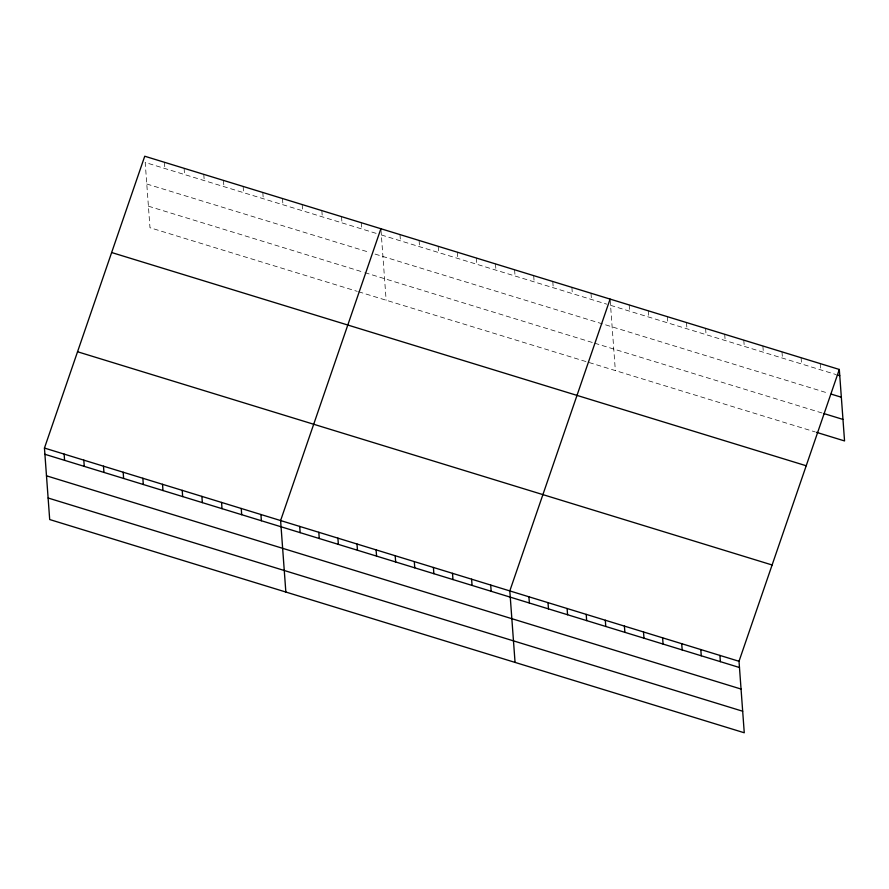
<?xml version="1.0" encoding="UTF-8"?>
<svg xmlns="http://www.w3.org/2000/svg" width="889" height="889" viewBox="0 0 889 889"><rect width="100%" height="100%" fill="white"/><g stroke="black" fill="none" stroke-linecap="round" stroke-linejoin="round"><path stroke-width="0.67" stroke-dasharray="4.45 3.33" d="M376.103 233.351L145.196 162.465L149.985 227.717L357.278 291.359M381.348 234.963L606.731 304.16M610.554 305.327L835.938 374.525M146.774 184.001L369.813 252.465M375.058 254.076L828.604 393.316M148.407 206.181L363.568 272.245M364.879 272.645L593.385 342.798M594.663 343.187L822.592 413.163M358.589 291.759L815.257 431.954M820.203 363.601L820.658 369.835M801.1 357.734L801.556 363.968M781.998 351.866L782.453 358.1M762.895 346.01L763.351 352.244M743.793 340.143L744.26 346.377M724.702 334.275L725.157 340.509M705.599 328.419L706.055 334.653M686.497 322.551L686.953 328.786M667.395 316.684L667.85 322.918M648.292 310.828L648.759 317.062M629.19 304.96L629.656 311.194M610.187 300.338L615.344 370.58M590.996 293.237L591.452 299.471M571.894 287.369L572.349 293.603M552.791 281.502L553.247 287.736M533.689 275.646L534.156 281.88M514.598 269.778L515.053 276.012M495.495 263.911L495.951 270.145M476.393 258.054L476.848 264.289M457.29 252.187L457.746 258.421M438.188 246.32L438.644 252.554M419.086 240.452L419.552 246.686M399.994 234.596L400.45 240.83M380.981 229.973L386.137 300.215M361.212 222.683L361.667 228.918M341.532 216.649L341.987 222.883M321.851 210.604L322.307 216.838M302.171 204.57L302.627 210.804M282.491 198.525L282.946 204.759M262.811 192.48L263.266 198.714M243.13 186.446L243.597 192.68M223.45 180.4L223.917 186.634M203.77 174.355L204.237 180.589M184.101 168.321L184.556 174.555M164.421 162.276L164.876 168.51"/><path stroke-width="1.33" d="M839.305 369.457L739.015 661.283L744.26 732.769L49.695 519.543L44.45 448.056L144.74 156.231L839.305 369.457L844.55 440.944L816.535 432.343M380.892 228.729L280.602 520.554L285.847 592.041M610.098 299.093L509.808 590.918L515.053 662.405M837.216 374.914L839.761 375.691M831.148 394.105L841.338 397.227M823.87 413.552L842.972 419.419M111.647 252.532L806.201 465.758M77.543 351.755L772.108 564.982M44.45 448.056L739.015 661.283M44.906 454.29L739.47 667.517M46.484 475.815L741.048 689.053M48.117 498.007L742.682 711.233M719.912 655.415L720.368 661.649M700.81 649.548L701.265 655.782M681.707 643.692L682.174 649.926M662.616 637.824L663.072 644.058M643.514 631.957L643.969 638.191M624.411 626.1L624.867 632.335M605.309 620.233L605.765 626.467M586.207 614.366L586.662 620.6M567.104 608.509L567.571 614.744M548.013 602.642L548.469 608.876M528.911 596.775L529.366 603.009M490.706 585.051L491.161 591.285M471.603 579.184L472.059 585.418M452.501 573.327L452.968 579.561M433.41 567.46L433.865 573.694M414.307 561.592L414.763 567.827M395.205 555.736L395.661 561.97M376.103 549.869L376.558 556.103M357 544.001L357.456 550.235M337.898 538.145L338.365 544.379M318.807 532.278L319.262 538.512M299.704 526.41L300.16 532.644M260.922 514.509L261.377 520.743M241.241 508.464L241.697 514.698M221.561 502.429L222.017 508.664M201.881 496.384L202.348 502.618M182.201 490.339L182.667 496.573M162.52 484.305L162.987 490.539M142.851 478.26L143.307 484.494M123.171 472.215L123.627 478.449M103.491 466.18L103.946 472.415M83.81 460.135L84.266 466.369M64.13 454.09L64.586 460.324"/></g></svg>
